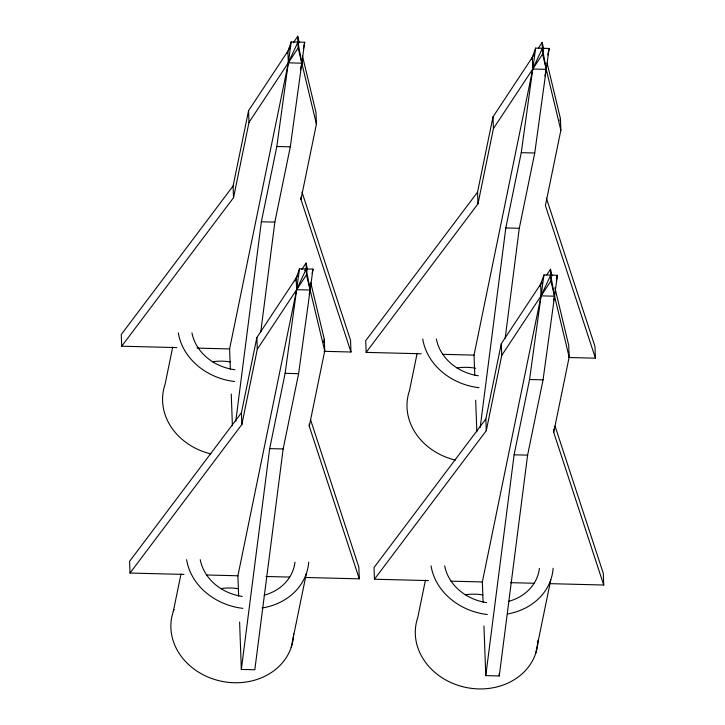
<?xml version="1.0" encoding="UTF-8"?>
<svg xmlns="http://www.w3.org/2000/svg" width="725" height="725" viewBox="0 0 725 725"><rect width="100%" height="100%" fill="white"/><g stroke="black" fill="none" stroke-linecap="round" stroke-linejoin="round"><path stroke-width="1.09" d="M235.761 421.298L261.362 221.778L276.823 146.486L291.205 41.932L304.69 42.277L290.308 146.831L274.847 222.113L260.755 331.968M241.334 669.438L269.673 448.612L285.124 373.33L299.507 268.776L312.992 269.111L298.609 373.674L283.158 448.956L254.819 669.773L241.334 669.438L239.603 622.041M480.195 427.478L505.805 227.949L521.257 152.667L535.639 48.113L549.124 48.448L534.742 153.011L519.29 228.293L505.189 338.14M485.777 675.609L514.107 454.792L529.567 379.51L543.949 274.947L557.434 275.292L543.052 379.846L527.592 455.137L499.262 675.954L485.777 675.609L483.956 625.965M172.704 347.094L165.01 384.603A61.725 52.907 11.6 0 0 210.866 453.913M176.782 347.601L121.709 346.206L233.532 197.68L233.106 185.972L248.557 110.68L287.897 51.14L288.323 62.848L229.598 348.933L230.342 369.243M233.532 197.68L248.992 122.389L248.557 110.68M173.311 611.438L181.014 573.928M303.367 48.729L304.69 42.277M300.449 69.836L301.808 63.184L301.709 60.257M183.96 574.408L130.02 573.049L241.842 424.515L241.416 412.815L256.868 337.524L297.431 276.116M241.842 424.515L257.293 349.233L256.868 337.524M324.002 351.317L350.972 352.006L300.966 199.384L316.417 124.093L315.991 112.393L302.425 55.825M238.652 596.086L237.909 575.777L296.634 289.683L306.249 268.948L307.019 271.023M312.112 273.416L312.992 269.111M309.212 294.459L310.119 290.027L309.901 284.173M323.613 342.553L324.302 339.228L310.735 282.668M305.334 577.481L359.283 578.84L309.276 426.218L324.728 350.936L324.302 339.228M291.178 647.488L306.349 573.566M417.147 353.265L409.444 390.775A61.725 52.907 11.6 0 0 455.309 460.085M421.216 353.773L366.143 352.386L477.974 203.852L477.539 192.152L493 116.861L534.18 54.52M477.974 203.852L493.426 128.57L493 116.861M425.448 580.109L417.754 617.618A61.725 52.907 11.6 0 0 467.317 687.717A61.725 52.907 11.6 0 0 538.059 640.066M474.775 375.423L474.032 355.114L532.766 69.02L542.382 48.285L543.523 51.402M547.801 54.901L549.124 48.448L548.39 50.496M544.883 76.016L546.251 69.364L546.106 65.458M428.403 580.589L374.453 579.221L486.276 430.695L485.85 418.987L501.301 343.704L541.865 282.297M486.276 430.695L501.736 355.413L501.301 343.704M559.972 120.776L560.425 118.565L547.121 63.093M560.425 118.565L560.86 130.273L545.399 205.556L595.415 358.177L568.436 357.498M540.188 286.375L540.642 284.155L542.318 282.65M483.086 602.267L482.343 581.948L541.067 295.863L550.692 275.119L554.553 296.199L553.646 300.639M556.329 280.666L557.434 275.292L556.329 278.355M549.777 583.652L603.717 585.021L553.71 432.399L569.161 357.117L568.735 345.408L554.906 287.762M535.612 653.66L550.792 579.746M287.145 53.242L291.205 41.932M295.066 281.128L299.507 268.776M531.579 59.414L535.639 48.113M539.88 286.257L543.949 274.947M288.514 50.206L289.737 48.348M293.426 42.766L297.73 36.25L299.298 42.775M248.992 122.389L298.156 47.959L297.73 36.25M301.736 269.6L306.041 263.093L307.599 269.618M257.293 349.233L306.467 274.793L306.041 263.093M538.476 48.013L542.164 42.431L543.732 48.956M493.426 128.57L542.599 54.13L542.164 42.431M546.786 274.847L550.474 269.265L552.042 275.79M501.736 355.413L550.9 280.974L550.474 269.265M233.106 185.972L121.283 334.497L121.709 346.206M241.416 412.815L129.585 561.34L130.02 573.049M477.539 192.152L365.717 340.678L366.143 352.386M485.85 418.987L374.028 567.521L374.453 579.221M304.582 270.452L306.249 268.948L310.119 290.027L296.634 289.683L296.208 277.974M276.823 146.486L290.308 146.831M521.257 152.667L534.742 153.011M261.362 221.778L274.847 222.113M505.805 227.949L519.29 228.293M197.01 348.109L229.598 348.933M442.567 354.317L474.032 355.114M285.124 373.33L298.609 373.674M529.567 379.51L543.052 379.846M269.673 448.612L283.158 448.956M514.107 454.792L527.592 455.137M206.435 574.979L237.909 575.777M266.002 576.484L289.601 577.082M450.877 581.16L482.343 581.948M510.436 582.664L534.044 583.253M546.378 198.152L594.98 346.468L595.415 358.177M555.042 426.064L603.291 573.312L603.717 585.021M301.944 191.971L350.547 340.297L350.972 352.006M310.608 419.893L358.857 567.131L359.283 578.84M542.599 54.13L560.86 130.273M550.9 280.974L569.161 357.117M298.156 47.959L316.417 124.093M306.467 274.793L324.728 350.936M542.382 48.285L546.251 69.364L532.766 69.02L532.331 57.311M554.408 292.302L554.553 296.199L541.067 295.863L540.642 284.155M553.592 429.209L553.71 432.399M499.181 673.697L499.262 675.954M475.691 400.245L476.842 431.846M300.884 197.254L300.966 199.384M309.194 424.098L309.276 426.218M231.257 394.074L232.408 425.666M294.966 562.21A48.04 41.18 11.6 0 1 264.181 595.207M242.204 596.43A48.04 41.18 11.6 0 1 200.254 559.7M220.917 588.646A48.04 41.18 11.6 0 1 238.498 588.745M308.696 562.092A61.725 52.907 11.6 0 1 261.988 607.994M242.857 608.357A61.725 52.907 11.6 0 1 186.624 559.7M293.625 633.895A61.725 52.907 11.6 0 1 221.669 681.301A61.725 52.907 11.6 0 1 174.054 609.453M539.4 568.391A48.04 41.18 11.6 0 1 508.624 601.378M486.647 602.602A48.04 41.18 11.6 0 1 444.697 565.881M465.35 594.817A48.04 41.18 11.6 0 1 482.941 594.926M553.13 568.273A61.725 52.907 11.6 0 1 507.527 613.984M487.3 614.528A61.725 52.907 11.6 0 1 431.058 565.881M457.04 367.983A48.04 41.18 11.6 0 1 475.673 368.273M478.337 375.767A48.04 41.18 11.6 0 1 436.387 339.037M478.989 387.694A61.725 52.907 11.6 0 1 422.748 339.037M212.606 361.802A48.04 41.18 11.6 0 1 230.197 361.911M234.936 369.732A48.04 41.18 11.6 0 1 191.953 332.866M234.556 381.513A61.725 52.907 11.6 0 1 178.314 332.866M297.948 42.104L288.323 62.848L301.808 63.184L297.948 42.104"/></g></svg>
